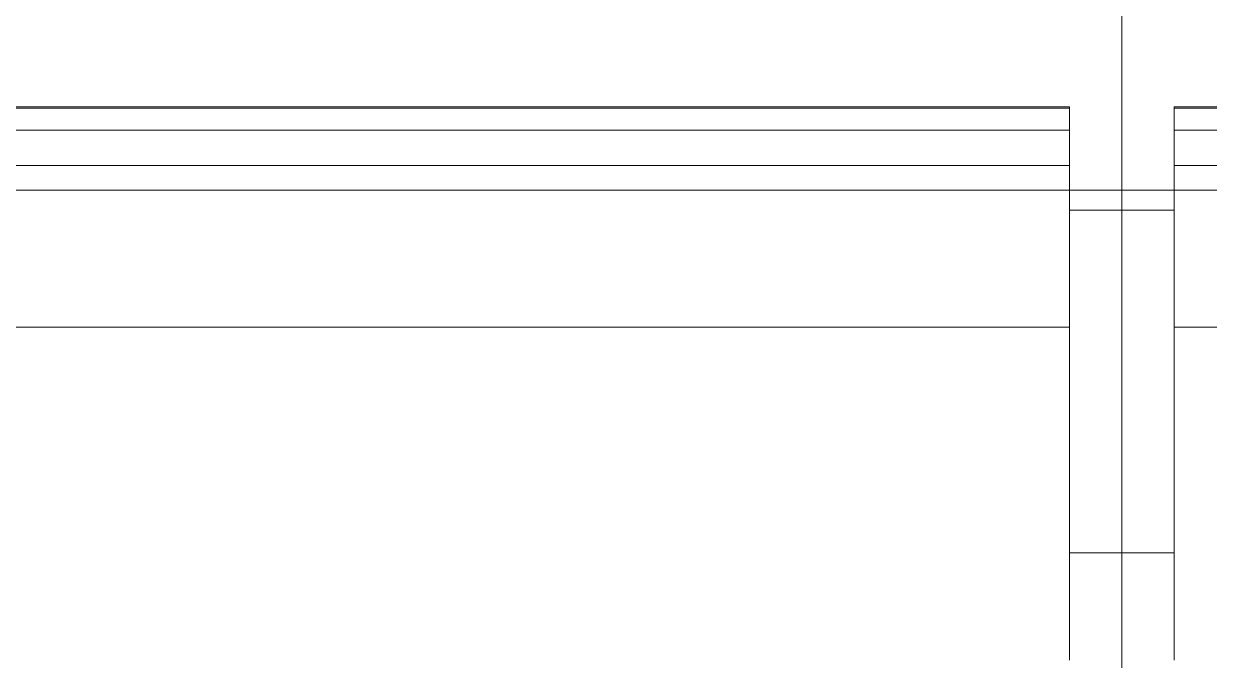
# Model space of a CAD drawing. Header units: millimetres. Extents: x -46169 to 237885, y -84465 to 18123.
# Drawn here: x 174762 to 175318, y -80503 to -80205 of the extents above; entities that cross this region are included whole.
import ezdxf

# ---------------------------------------------------------------- set-up
doc = ezdxf.new("R2010")
doc.units = ezdxf.units.MM
doc.header["$MEASUREMENT"] = 0
doc.linetypes.add('Wipeout_Contour', pattern=[1000, 0, -1000])
for name, color, linetype, lineweight in [('0_Pen_No__85', 8, 'Continuous', 20), ('New_A-35-M_FFE_Fixed_Pen_No__1', 7, 'Continuous', 13), ('New_A-35-M_FFE_Fixed_Pen_No__93', 8, 'Continuous', 13)]:
    doc.layers.add(name, color=color, linetype=linetype, lineweight=lineweight)
doc.layers.add('New_A-25-M_Wall_Ext', color=7, linetype='Continuous')
doc.layers.add('New_A-35-M_FFE_Fixed', color=7, linetype='Continuous')

# ---------------------------------------------------------------- blocks, each defined once
blk = doc.blocks.new('Section Elem_129_3', base_point=(129666.67, -84332.61))
at = {"color": 254, "linetype": 'Wipeout_Contour', "lineweight": 0, "ltscale": 1151719.666154995}
blk.add_wipeout([(171506.71, -78182.61), (171506.71, -79726.43), (176107.11, -79726.43), (176107.11, -80282.61), (176666.48, -80282.61), (176666.48, -78182.61)], dxfattribs=at).dxf.layer = 'New_A-25-M_Wall_Ext'
blk = doc.blocks.new('Section Elem_139_3', base_point=(129666.67, -84332.61))
at = {"color": 254, "linetype": 'Wipeout_Contour', "lineweight": 0, "ltscale": 772011.394708}
blk.add_wipeout([(175277.11, -80189.27), (175277.11, -80204.54), (175827.11, -80204.54), (175827.11, -80189.27)], dxfattribs=at).dxf.layer = 'New_A-35-M_FFE_Fixed'
at = {"color": 254, "linetype": 'Wipeout_Contour', "lineweight": 0, "ltscale": 772089.448631}
blk.add_wipeout([(175802.61, -80243.61), (175301.61, -80243.61), (175301.61, -80244.13), (175802.61, -80244.13)], dxfattribs=at).dxf.layer = 'New_A-35-M_FFE_Fixed'
at = {"color": 254, "linetype": 'Wipeout_Contour', "lineweight": 0, "ltscale": 772107.852154}
blk.add_wipeout([(175802.61, -80254.45), (175301.61, -80254.45), (175301.61, -80255.42), (175802.61, -80255.42)], dxfattribs=at).dxf.layer = 'New_A-35-M_FFE_Fixed'
at = {"color": 254, "linetype": 'Wipeout_Contour', "lineweight": 0, "ltscale": 1158652.369230578}
blk.add_wipeout([(175802.61, -80346.96), (175301.61, -80346.96), (175301.61, -80503.33), (175331.61, -80503.33), (175772.61, -80503.33), (175802.61, -80503.33)], dxfattribs=at).dxf.layer = 'New_A-35-M_FFE_Fixed'
at = {"color": 254, "linetype": 'Wipeout_Contour', "lineweight": 0, "ltscale": 772112.474714}
blk.add_wipeout([(175802.61, -80256.82), (175301.61, -80256.82), (175301.61, -80258.61), (175802.61, -80258.61)], dxfattribs=at).dxf.layer = 'New_A-35-M_FFE_Fixed'
at = {"color": 254, "linetype": 'Wipeout_Contour', "lineweight": 0, "ltscale": 772197.834282}
blk.add_wipeout([(175301.61, -80271.08), (175301.61, -80346.96), (175802.61, -80346.96), (175802.61, -80271.08)], dxfattribs=at).dxf.layer = 'New_A-35-M_FFE_Fixed'
at = {"color": 254, "linetype": 'Wipeout_Contour', "lineweight": 0, "ltscale": 771329.18445}
blk.add_wipeout([(175277.11, -80351.09), (175277.11, -80371.46), (175301.61, -80371.46), (175301.61, -80351.09)], dxfattribs=at).dxf.layer = 'New_A-35-M_FFE_Fixed'
at = {"color": 254, "linetype": 'Wipeout_Contour', "lineweight": 0, "ltscale": 771397.436855}
blk.add_wipeout([(175277.11, -80391.97), (175277.11, -80412.46), (175301.61, -80412.46), (175301.61, -80391.97)], dxfattribs=at).dxf.layer = 'New_A-35-M_FFE_Fixed'
at = {"color": 254, "linetype": 'Wipeout_Contour', "lineweight": 0, "ltscale": 771522.335252}
blk.add_wipeout([(175277.11, -80473.58), (175277.11, -80480.58), (175301.61, -80480.58), (175301.61, -80473.58)], dxfattribs=at).dxf.layer = 'New_A-35-M_FFE_Fixed'
at = {"color": 254, "linetype": 'Wipeout_Contour', "lineweight": 0, "ltscale": 771545.743653}
blk.add_wipeout([(175277.11, -80487.59), (175277.11, -80494.61), (175301.61, -80494.61), (175301.61, -80487.59)], dxfattribs=at).dxf.layer = 'New_A-35-M_FFE_Fixed'
at = {"color": 254, "linetype": 'Wipeout_Contour', "lineweight": 0, "ltscale": 772115.733136}
blk.add_wipeout([(175802.61, -80258.61), (175301.61, -80258.61), (175301.61, -80260.74), (175802.61, -80260.74)], dxfattribs=at).dxf.layer = 'New_A-35-M_FFE_Fixed'
at = {"color": 254, "linetype": 'Wipeout_Contour', "lineweight": 0, "ltscale": 772127.991871}
blk.add_wipeout([(175802.61, -80265.7), (175301.61, -80265.7), (175301.61, -80268.38), (175802.61, -80268.38)], dxfattribs=at).dxf.layer = 'New_A-35-M_FFE_Fixed'
at = {"color": 254, "linetype": 'Wipeout_Contour', "lineweight": 0, "ltscale": 771229.893321}
blk.add_wipeout([(175277.11, -80311.28), (175301.61, -80311.28), (175301.61, -80292.11), (175277.11, -80292.11)], dxfattribs=at).dxf.layer = 'New_A-35-M_FFE_Fixed'
at = {"color": 254, "linetype": 'Wipeout_Contour', "lineweight": 0, "ltscale": 771363.256513}
blk.add_wipeout([(175277.11, -80371.46), (175277.11, -80391.97), (175301.61, -80391.97), (175301.61, -80371.46)], dxfattribs=at).dxf.layer = 'New_A-35-M_FFE_Fixed'
at = {"color": 254, "linetype": 'Wipeout_Contour', "lineweight": 0, "ltscale": 771510.691074}
blk.add_wipeout([(175277.11, -80466.62), (175277.11, -80473.58), (175301.61, -80473.58), (175301.61, -80466.62)], dxfattribs=at).dxf.layer = 'New_A-35-M_FFE_Fixed'
at = {"color": 254, "linetype": 'Wipeout_Contour', "lineweight": 0, "ltscale": 771534.027941}
blk.add_wipeout([(175277.11, -80480.58), (175277.11, -80487.59), (175301.61, -80487.59), (175301.61, -80480.58)], dxfattribs=at).dxf.layer = 'New_A-35-M_FFE_Fixed'
at = {"color": 254, "linetype": 'Wipeout_Contour', "lineweight": 0, "ltscale": 771557.456864}
blk.add_wipeout([(175277.11, -80494.61), (175277.11, -80501.63), (175301.61, -80501.63), (175301.61, -80494.61)], dxfattribs=at).dxf.layer = 'New_A-35-M_FFE_Fixed'
at = {"color": 254, "linetype": 'Wipeout_Contour', "lineweight": 0, "ltscale": 772109.819026}
blk.add_wipeout([(175802.61, -80255.42), (175301.61, -80255.42), (175301.61, -80256.82), (175802.61, -80256.82)], dxfattribs=at).dxf.layer = 'New_A-35-M_FFE_Fixed'
at = {"color": 254, "linetype": 'Wipeout_Contour', "lineweight": 0, "ltscale": 772119.488667}
blk.add_wipeout([(175301.61, -80260.74), (175301.61, -80263.13), (175802.61, -80263.13), (175802.61, -80260.74)], dxfattribs=at).dxf.layer = 'New_A-35-M_FFE_Fixed'
at = {"color": 254, "linetype": 'Wipeout_Contour', "lineweight": 0, "ltscale": 772132.463858}
blk.add_wipeout([(175802.61, -80268.38), (175301.61, -80268.38), (175301.61, -80271.08), (175802.61, -80271.08)], dxfattribs=at).dxf.layer = 'New_A-35-M_FFE_Fixed'
at = {"color": 254, "linetype": 'Wipeout_Contour', "lineweight": 0, "ltscale": 771262.278329}
blk.add_wipeout([(175277.11, -80311.28), (175277.11, -80330.99), (175301.61, -80330.99), (175301.61, -80311.28)], dxfattribs=at).dxf.layer = 'New_A-35-M_FFE_Fixed'
at = {"color": 254, "linetype": 'Wipeout_Contour', "lineweight": 0, "ltscale": 771499.120774}
blk.add_wipeout([(175277.11, -80459.71), (175277.11, -80466.62), (175301.61, -80466.62), (175301.61, -80459.71)], dxfattribs=at).dxf.layer = 'New_A-35-M_FFE_Fixed'
at = {"color": 254, "linetype": 'Wipeout_Contour', "lineweight": 0, "ltscale": 964471.251648}
blk.add_wipeout([(175277.11, -80501.63), (175277.11, -80508.61), (175301.61, -80508.61), (175301.61, -80503.33), (175301.61, -80501.63)], dxfattribs=at).dxf.layer = 'New_A-35-M_FFE_Fixed'
at = {"color": 254, "linetype": 'Wipeout_Contour', "lineweight": 0, "ltscale": 772098.466759}
blk.add_wipeout([(175301.61, -80244.13), (175301.61, -80254.45), (175802.61, -80254.45), (175802.61, -80244.13)], dxfattribs=at).dxf.layer = 'New_A-35-M_FFE_Fixed'
at = {"color": 254, "linetype": 'Wipeout_Contour', "lineweight": 0, "ltscale": 772123.619551}
blk.add_wipeout([(175802.61, -80263.13), (175301.61, -80263.13), (175301.61, -80265.7), (175802.61, -80265.7)], dxfattribs=at).dxf.layer = 'New_A-35-M_FFE_Fixed'
at = {"color": 254, "linetype": 'Wipeout_Contour', "lineweight": 0, "ltscale": 964132.580888}
blk.add_wipeout([(175301.61, -80330.99), (175277.11, -80330.99), (175277.11, -80351.09), (175301.61, -80351.09), (175301.61, -80346.96)], dxfattribs=at).dxf.layer = 'New_A-35-M_FFE_Fixed'
at = {"color": 254, "linetype": 'Wipeout_Contour', "lineweight": 0, "ltscale": 771487.649553}
blk.add_wipeout([(175277.11, -80452.87), (175277.11, -80459.71), (175301.61, -80459.71), (175301.61, -80452.87)], dxfattribs=at).dxf.layer = 'New_A-35-M_FFE_Fixed'
at = {"layer": 'New_A-35-M_FFE_Fixed_Pen_No__93', "linetype": 'Continuous'}
blk.add_line((175301.61, -80346.96), (175802.61, -80346.96), dxfattribs=at)
at = {"color": 254, "linetype": 'Wipeout_Contour', "lineweight": 0, "ltscale": 771154.802802}
blk.add_wipeout([(175301.61, -80249.35), (175277.11, -80249.35), (175277.11, -80263.87), (175301.61, -80263.87)], dxfattribs=at).dxf.layer = 'New_A-35-M_FFE_Fixed'
at = {"color": 254, "linetype": 'Wipeout_Contour', "lineweight": 0, "ltscale": 771465.203946}
blk.add_wipeout([(175277.11, -80432.81), (175277.11, -80452.87), (175301.61, -80452.87), (175301.61, -80432.81)], dxfattribs=at).dxf.layer = 'New_A-35-M_FFE_Fixed'
at = {"layer": 'New_A-35-M_FFE_Fixed_Pen_No__93', "linetype": 'Continuous'}
for p, q in [((175301.61, -80254.45), (175802.61, -80254.45)), ((175301.61, -80255.42), (175301.61, -80254.45)), ((175301.61, -80256.82), (175301.61, -80255.42)), ((175301.61, -80258.61), (175301.61, -80256.82)), ((175301.61, -80260.74), (175301.61, -80258.61)), ((175277.11, -80452.87), (175301.61, -80452.87))]:
    blk.add_line(p, q, dxfattribs=at)
at = {"color": 254, "linetype": 'Wipeout_Contour', "lineweight": 0, "ltscale": 1930225.693783734}
blk.add_wipeout([(175277.11, -80234.61), (175277.11, -80249.35), (175301.61, -80249.35), (175301.61, -80244.13), (175301.61, -80243.61), (175802.61, -80243.61), (175802.61, -80244.13), (175802.61, -80249.35), (175827.11, -80249.35), (175827.11, -80234.61)], dxfattribs=at).dxf.layer = 'New_A-35-M_FFE_Fixed'
at = {"color": 254, "linetype": 'Wipeout_Contour', "lineweight": 0, "ltscale": 963981.778192}
blk.add_wipeout([(175301.61, -80263.87), (175277.11, -80263.87), (175277.11, -80278.13), (175301.61, -80278.13), (175301.61, -80265.7)], dxfattribs=at).dxf.layer = 'New_A-35-M_FFE_Fixed'
at = {"color": 254, "linetype": 'Wipeout_Contour', "lineweight": 0, "ltscale": 771431.495698}
blk.add_wipeout([(175277.11, -80432.81), (175301.61, -80432.81), (175301.61, -80412.46), (175277.11, -80412.46)], dxfattribs=at).dxf.layer = 'New_A-35-M_FFE_Fixed'
at = {"layer": 'New_A-35-M_FFE_Fixed_Pen_No__93', "linetype": 'Continuous'}
for p, q in [((175301.61, -80243.61), (175802.61, -80243.61)), ((175301.61, -80244.13), (175301.61, -80243.61)), ((175301.61, -80244.13), (175802.61, -80244.13)), ((175301.61, -80254.45), (175301.61, -80244.13)), ((175301.61, -80263.13), (175301.61, -80260.74)), ((175301.61, -80265.7), (175301.61, -80263.13)), ((175301.61, -80268.38), (175301.61, -80265.7)), ((175301.61, -80271.08), (175301.61, -80268.38)), ((175301.61, -80271.08), (175802.61, -80271.08)), ((175301.61, -80503.33), (175301.61, -80346.96))]:
    blk.add_line(p, q, dxfattribs=at)
at = {"color": 254, "linetype": 'Wipeout_Contour', "lineweight": 0, "ltscale": 772061.649101}
blk.add_wipeout([(175827.11, -80234.61), (175827.11, -80219.66), (175277.11, -80219.66), (175277.11, -80234.61)], dxfattribs=at).dxf.layer = 'New_A-35-M_FFE_Fixed'
at = {"color": 254, "linetype": 'Wipeout_Contour', "lineweight": 0, "ltscale": 964014.068375}
blk.add_wipeout([(175277.11, -80292.11), (175301.61, -80292.11), (175301.61, -80286.32), (175301.61, -80278.13), (175277.11, -80278.13)], dxfattribs=at).dxf.layer = 'New_A-35-M_FFE_Fixed'
at = {"layer": 'New_A-35-M_FFE_Fixed_Pen_No__93', "linetype": 'Continuous'}
for p, q in [((175301.61, -80346.96), (175301.61, -80271.08)), ((175277.11, -80292.11), (175301.61, -80292.11))]:
    blk.add_line(p, q, dxfattribs=at)
at = {"color": 254, "linetype": 'Wipeout_Contour', "lineweight": 0, "ltscale": 772036.654234}
blk.add_wipeout([(175277.11, -80219.66), (175827.11, -80219.66), (175827.11, -80204.54), (175277.11, -80204.54)], dxfattribs=at).dxf.layer = 'New_A-35-M_FFE_Fixed'
blk = doc.blocks.new('Section Elem_147_3', base_point=(129666.67, -84332.61))
at = {"color": 254, "linetype": 'Wipeout_Contour', "lineweight": 0, "ltscale": 770010.855874}
blk.add_wipeout([(175277.11, -80189.27), (174727.11, -80189.27), (174727.11, -80204.54), (175277.11, -80204.54)], dxfattribs=at).dxf.layer = 'New_A-35-M_FFE_Fixed'
at = {"color": 254, "linetype": 'Wipeout_Contour', "lineweight": 0, "ltscale": 770089.112446}
blk.add_wipeout([(174751.61, -80243.61), (174751.61, -80244.13), (175252.61, -80244.13), (175252.61, -80243.61)], dxfattribs=at).dxf.layer = 'New_A-35-M_FFE_Fixed'
at = {"color": 254, "linetype": 'Wipeout_Contour', "lineweight": 0, "ltscale": 770107.563771}
blk.add_wipeout([(174751.61, -80254.45), (174751.61, -80255.42), (175252.61, -80255.42), (175252.61, -80254.45)], dxfattribs=at).dxf.layer = 'New_A-35-M_FFE_Fixed'
at = {"color": 254, "linetype": 'Wipeout_Contour', "lineweight": 0, "ltscale": 1155653.210241849}
blk.add_wipeout([(174751.61, -80346.96), (174751.61, -80503.33), (174781.61, -80503.33), (175222.61, -80503.33), (175252.61, -80503.33), (175252.61, -80346.96)], dxfattribs=at).dxf.layer = 'New_A-35-M_FFE_Fixed'
at = {"color": 254, "linetype": 'Wipeout_Contour', "lineweight": 0, "ltscale": 770112.198339}
blk.add_wipeout([(174751.61, -80256.82), (174751.61, -80258.61), (175252.61, -80258.61), (175252.61, -80256.82)], dxfattribs=at).dxf.layer = 'New_A-35-M_FFE_Fixed'
at = {"color": 254, "linetype": 'Wipeout_Contour', "lineweight": 0, "ltscale": 770197.77958}
blk.add_wipeout([(174751.61, -80346.96), (175252.61, -80346.96), (175252.61, -80271.08), (174751.61, -80271.08)], dxfattribs=at).dxf.layer = 'New_A-35-M_FFE_Fixed'
at = {"color": 254, "linetype": 'Wipeout_Contour', "lineweight": 0, "ltscale": 771240.1015}
blk.add_wipeout([(175277.11, -80351.09), (175252.61, -80351.09), (175252.61, -80371.46), (175277.11, -80371.46)], dxfattribs=at).dxf.layer = 'New_A-35-M_FFE_Fixed'
at = {"color": 254, "linetype": 'Wipeout_Contour', "lineweight": 0, "ltscale": 771308.361788}
blk.add_wipeout([(175277.11, -80391.97), (175252.61, -80391.97), (175252.61, -80412.46), (175277.11, -80412.46)], dxfattribs=at).dxf.layer = 'New_A-35-M_FFE_Fixed'
at = {"color": 254, "linetype": 'Wipeout_Contour', "lineweight": 0, "ltscale": 771433.274606}
blk.add_wipeout([(175277.11, -80473.58), (175252.61, -80473.58), (175252.61, -80480.58), (175277.11, -80480.58)], dxfattribs=at).dxf.layer = 'New_A-35-M_FFE_Fixed'
at = {"color": 254, "linetype": 'Wipeout_Contour', "lineweight": 0, "ltscale": 771456.68571}
blk.add_wipeout([(175277.11, -80487.59), (175252.61, -80487.59), (175252.61, -80494.61), (175277.11, -80494.61)], dxfattribs=at).dxf.layer = 'New_A-35-M_FFE_Fixed'
at = {"color": 254, "linetype": 'Wipeout_Contour', "lineweight": 0, "ltscale": 770115.465223}
blk.add_wipeout([(174751.61, -80258.61), (174751.61, -80260.74), (175252.61, -80260.74), (175252.61, -80258.61)], dxfattribs=at).dxf.layer = 'New_A-35-M_FFE_Fixed'
at = {"color": 254, "linetype": 'Wipeout_Contour', "lineweight": 0, "ltscale": 770127.755799}
blk.add_wipeout([(174751.61, -80265.7), (174751.61, -80268.38), (175252.61, -80268.38), (175252.61, -80265.7)], dxfattribs=at).dxf.layer = 'New_A-35-M_FFE_Fixed'
at = {"color": 254, "linetype": 'Wipeout_Contour', "lineweight": 0, "ltscale": 771140.798894}
blk.add_wipeout([(175252.61, -80292.11), (175252.61, -80311.28), (175277.11, -80311.28), (175277.11, -80292.11)], dxfattribs=at).dxf.layer = 'New_A-35-M_FFE_Fixed'
at = {"color": 254, "linetype": 'Wipeout_Contour', "lineweight": 0, "ltscale": 771274.177498}
blk.add_wipeout([(175277.11, -80371.46), (175252.61, -80371.46), (175252.61, -80391.97), (175277.11, -80391.97)], dxfattribs=at).dxf.layer = 'New_A-35-M_FFE_Fixed'
at = {"color": 254, "linetype": 'Wipeout_Contour', "lineweight": 0, "ltscale": 771421.629084}
blk.add_wipeout([(175277.11, -80466.62), (175252.61, -80466.62), (175252.61, -80473.58), (175277.11, -80473.58)], dxfattribs=at).dxf.layer = 'New_A-35-M_FFE_Fixed'
at = {"color": 254, "linetype": 'Wipeout_Contour', "lineweight": 0, "ltscale": 771444.968645}
blk.add_wipeout([(175277.11, -80480.58), (175252.61, -80480.58), (175252.61, -80487.59), (175277.11, -80487.59)], dxfattribs=at).dxf.layer = 'New_A-35-M_FFE_Fixed'
at = {"color": 254, "linetype": 'Wipeout_Contour', "lineweight": 0, "ltscale": 771468.400272}
blk.add_wipeout([(175277.11, -80494.61), (175252.61, -80494.61), (175252.61, -80501.63), (175277.11, -80501.63)], dxfattribs=at).dxf.layer = 'New_A-35-M_FFE_Fixed'
at = {"layer": 'New_A-35-M_FFE_Fixed_Pen_No__1', "linetype": 'Continuous'}
for p, q in [((175277.11, -80391.97), (175277.11, -80371.46)), ((175277.11, -80480.58), (175277.11, -80473.58)), ((175277.11, -80487.59), (175277.11, -80480.58)), ((175277.11, -80494.61), (175277.11, -80487.59))]:
    blk.add_line(p, q, dxfattribs=at)
at = {"color": 254, "linetype": 'Wipeout_Contour', "lineweight": 0, "ltscale": 770109.535752}
blk.add_wipeout([(174751.61, -80255.42), (174751.61, -80256.82), (175252.61, -80256.82), (175252.61, -80255.42)], dxfattribs=at).dxf.layer = 'New_A-35-M_FFE_Fixed'
at = {"color": 254, "linetype": 'Wipeout_Contour', "lineweight": 0, "ltscale": 770119.230509}
blk.add_wipeout([(174751.61, -80263.13), (175252.61, -80263.13), (175252.61, -80260.74), (174751.61, -80260.74)], dxfattribs=at).dxf.layer = 'New_A-35-M_FFE_Fixed'
at = {"color": 254, "linetype": 'Wipeout_Contour', "lineweight": 0, "ltscale": 770132.239401}
blk.add_wipeout([(174751.61, -80268.38), (174751.61, -80271.08), (175252.61, -80271.08), (175252.61, -80268.38)], dxfattribs=at).dxf.layer = 'New_A-35-M_FFE_Fixed'
at = {"color": 254, "linetype": 'Wipeout_Contour', "lineweight": 0, "ltscale": 771173.187651}
blk.add_wipeout([(175252.61, -80330.99), (175277.11, -80330.99), (175277.11, -80311.28), (175252.61, -80311.28)], dxfattribs=at).dxf.layer = 'New_A-35-M_FFE_Fixed'
at = {"color": 254, "linetype": 'Wipeout_Contour', "lineweight": 0, "ltscale": 771410.057448}
blk.add_wipeout([(175277.11, -80459.71), (175252.61, -80459.71), (175252.61, -80466.62), (175277.11, -80466.62)], dxfattribs=at).dxf.layer = 'New_A-35-M_FFE_Fixed'
at = {"color": 254, "linetype": 'Wipeout_Contour', "lineweight": 0, "ltscale": 964338.577217}
blk.add_wipeout([(175252.61, -80508.61), (175277.11, -80508.61), (175277.11, -80501.63), (175252.61, -80501.63), (175252.61, -80503.33)], dxfattribs=at).dxf.layer = 'New_A-35-M_FFE_Fixed'
at = {"layer": 'New_A-35-M_FFE_Fixed_Pen_No__1', "linetype": 'Continuous'}
for p, q in [((175277.11, -80473.58), (175277.11, -80466.62)), ((175277.11, -80501.63), (175277.11, -80494.61)), ((175277.11, -80508.61), (175277.11, -80501.63))]:
    blk.add_line(p, q, dxfattribs=at)
at = {"color": 254, "linetype": 'Wipeout_Contour', "lineweight": 0, "ltscale": 770098.153998}
blk.add_wipeout([(174751.61, -80244.13), (174751.61, -80254.45), (175252.61, -80254.45), (175252.61, -80244.13)], dxfattribs=at).dxf.layer = 'New_A-35-M_FFE_Fixed'
at = {"color": 254, "linetype": 'Wipeout_Contour', "lineweight": 0, "ltscale": 770123.372123}
blk.add_wipeout([(174751.61, -80263.13), (174751.61, -80265.7), (175252.61, -80265.7), (175252.61, -80263.13)], dxfattribs=at).dxf.layer = 'New_A-35-M_FFE_Fixed'
at = {"color": 254, "linetype": 'Wipeout_Contour', "lineweight": 0, "ltscale": 963999.860155}
blk.add_wipeout([(175252.61, -80330.99), (175252.61, -80346.96), (175252.61, -80351.09), (175277.11, -80351.09), (175277.11, -80330.99)], dxfattribs=at).dxf.layer = 'New_A-35-M_FFE_Fixed'
at = {"color": 254, "linetype": 'Wipeout_Contour', "lineweight": 0, "ltscale": 771398.584903}
blk.add_wipeout([(175277.11, -80452.87), (175252.61, -80452.87), (175252.61, -80459.71), (175277.11, -80459.71)], dxfattribs=at).dxf.layer = 'New_A-35-M_FFE_Fixed'
at = {"layer": 'New_A-35-M_FFE_Fixed_Pen_No__1', "linetype": 'Continuous'}
for p, q in [((175277.11, -80330.99), (175277.11, -80311.28)), ((175277.11, -80351.09), (175277.11, -80330.99)), ((175252.61, -80346.96), (174751.61, -80346.96)), ((175277.11, -80371.46), (175277.11, -80351.09)), ((175277.11, -80466.62), (175277.11, -80459.71))]:
    blk.add_line(p, q, dxfattribs=at)
at = {"color": 254, "linetype": 'Wipeout_Contour', "lineweight": 0, "ltscale": 771065.699706}
blk.add_wipeout([(175252.61, -80249.35), (175252.61, -80263.87), (175277.11, -80263.87), (175277.11, -80249.35)], dxfattribs=at).dxf.layer = 'New_A-35-M_FFE_Fixed'
at = {"color": 254, "linetype": 'Wipeout_Contour', "lineweight": 0, "ltscale": 771376.136704}
blk.add_wipeout([(175277.11, -80432.81), (175252.61, -80432.81), (175252.61, -80452.87), (175277.11, -80452.87)], dxfattribs=at).dxf.layer = 'New_A-35-M_FFE_Fixed'
at = {"layer": 'New_A-35-M_FFE_Fixed_Pen_No__1', "linetype": 'Continuous'}
for p, q in [((175252.61, -80254.45), (174751.61, -80254.45)), ((175252.61, -80255.42), (175252.61, -80254.45)), ((175252.61, -80256.82), (175252.61, -80255.42)), ((175252.61, -80258.61), (175252.61, -80256.82)), ((175252.61, -80260.74), (175252.61, -80258.61)), ((175277.11, -80452.87), (175252.61, -80452.87)), ((175277.11, -80459.71), (175277.11, -80452.87))]:
    blk.add_line(p, q, dxfattribs=at)
at = {"color": 254, "linetype": 'Wipeout_Contour', "lineweight": 0, "ltscale": 1925224.858824264}
blk.add_wipeout([(174727.11, -80249.35), (174751.61, -80249.35), (174751.61, -80244.13), (174751.61, -80243.61), (175252.61, -80243.61), (175252.61, -80244.13), (175252.61, -80249.35), (175277.11, -80249.35), (175277.11, -80234.61), (174727.11, -80234.61)], dxfattribs=at).dxf.layer = 'New_A-35-M_FFE_Fixed'
at = {"color": 254, "linetype": 'Wipeout_Contour', "lineweight": 0, "ltscale": 963849.036256}
blk.add_wipeout([(175277.11, -80263.87), (175252.61, -80263.87), (175252.61, -80265.7), (175252.61, -80278.13), (175277.11, -80278.13)], dxfattribs=at).dxf.layer = 'New_A-35-M_FFE_Fixed'
at = {"color": 254, "linetype": 'Wipeout_Contour', "lineweight": 0, "ltscale": 771342.424564}
blk.add_wipeout([(175277.11, -80412.46), (175252.61, -80412.46), (175252.61, -80432.81), (175277.11, -80432.81)], dxfattribs=at).dxf.layer = 'New_A-35-M_FFE_Fixed'
at = {"layer": 'New_A-35-M_FFE_Fixed_Pen_No__1', "linetype": 'Continuous'}
for p, q in [((175252.61, -80243.61), (174751.61, -80243.61)), ((175252.61, -80244.13), (174751.61, -80244.13)), ((175252.61, -80244.13), (175252.61, -80243.61)), ((175252.61, -80254.45), (175252.61, -80244.13)), ((175277.11, -80263.87), (175277.11, -80249.35)), ((175252.61, -80263.13), (175252.61, -80260.74)), ((175252.61, -80265.7), (175252.61, -80263.13)), ((175252.61, -80268.38), (175252.61, -80265.7)), ((175252.61, -80271.08), (174751.61, -80271.08)), ((175252.61, -80271.08), (175252.61, -80268.38)), ((175252.61, -80503.33), (175252.61, -80346.96)), ((175277.11, -80412.46), (175277.11, -80391.97)), ((175277.11, -80432.81), (175277.11, -80412.46)), ((175277.11, -80452.87), (175277.11, -80432.81))]:
    blk.add_line(p, q, dxfattribs=at)
at = {"color": 254, "linetype": 'Wipeout_Contour', "lineweight": 0, "ltscale": 770061.240822}
blk.add_wipeout([(174727.11, -80234.61), (175277.11, -80234.61), (175277.11, -80219.66), (174727.11, -80219.66)], dxfattribs=at).dxf.layer = 'New_A-35-M_FFE_Fixed'
at = {"color": 254, "linetype": 'Wipeout_Contour', "lineweight": 0, "ltscale": 963881.331132}
blk.add_wipeout([(175252.61, -80286.32), (175252.61, -80292.11), (175277.11, -80292.11), (175277.11, -80278.13), (175252.61, -80278.13)], dxfattribs=at).dxf.layer = 'New_A-35-M_FFE_Fixed'
at = {"layer": 'New_A-35-M_FFE_Fixed_Pen_No__1', "linetype": 'Continuous'}
for p, q in [((175277.11, -80249.35), (175277.11, -80234.61)), ((175277.11, -80278.13), (175277.11, -80263.87)), ((175252.61, -80346.96), (175252.61, -80271.08)), ((175277.11, -80292.11), (175277.11, -80278.13)), ((175277.11, -80292.11), (175252.61, -80292.11)), ((175277.11, -80311.28), (175277.11, -80292.11))]:
    blk.add_line(p, q, dxfattribs=at)
at = {"color": 254, "linetype": 'Wipeout_Contour', "lineweight": 0, "ltscale": 770036.181024}
blk.add_wipeout([(175277.11, -80219.66), (175277.11, -80204.54), (174727.11, -80204.54), (174727.11, -80219.66)], dxfattribs=at).dxf.layer = 'New_A-35-M_FFE_Fixed'
at = {"layer": 'New_A-35-M_FFE_Fixed_Pen_No__1', "linetype": 'Continuous'}
for p, q in [((175277.11, -80204.54), (175277.11, -80189.27)), ((175277.11, -80219.66), (175277.11, -80204.54)), ((175277.11, -80234.61), (175277.11, -80219.66))]:
    blk.add_line(p, q, dxfattribs=at)
blk = doc.blocks.new('I-06 Lecture Theatre Elevation_STORY_MARKER', base_point=(129666.67, -84332.61))
at = {"layer": '0_Pen_No__85', "linetype": 'Continuous'}
blk.add_line((164194, -80282.61), (177009.41, -80282.61), dxfattribs=at)

msp = doc.modelspace()

# ---------------------------------------------------------------- block references
at = {"layer": 'New_A-25-M_Wall_Ext'}
msp.add_blockref('Section Elem_129_3', (129666.67, -84332.61), dxfattribs=at)

# ---------------------------------------------------------------- next in the draw order: block references
at = {"layer": 'New_A-35-M_FFE_Fixed'}
msp.add_blockref('Section Elem_139_3', (129666.67, -84332.61), dxfattribs=at)

# ---------------------------------------------------------------- next in the draw order: block references
msp.add_blockref('Section Elem_147_3', (129666.67, -84332.61), dxfattribs=at)

# ---------------------------------------------------------------- next in the draw order: block references
at = {"linetype": 'Continuous', "lineweight": 0}
msp.add_blockref('I-06 Lecture Theatre Elevation_STORY_MARKER', (129666.67, -84332.61), dxfattribs=at)

doc.saveas('drawing.dxf')
